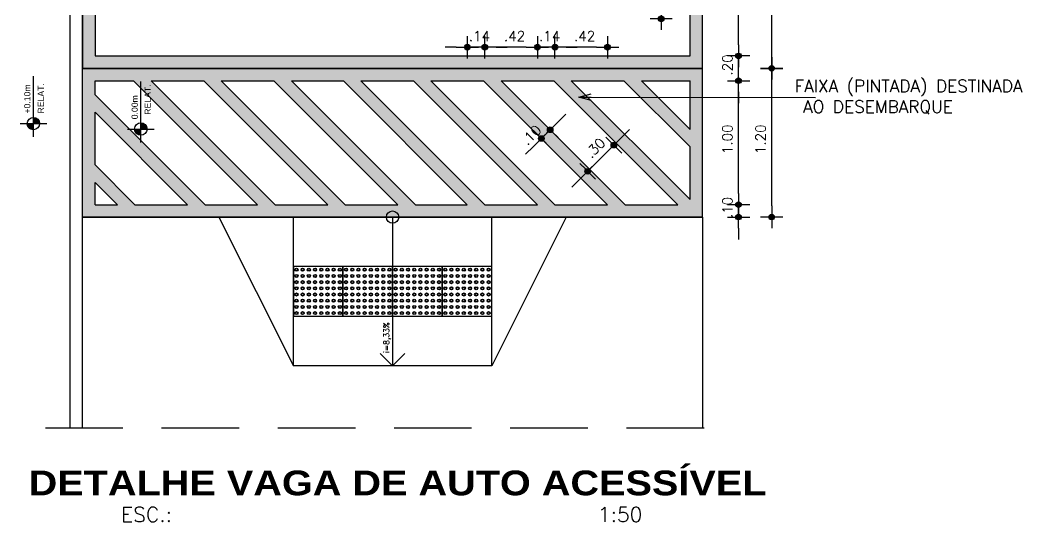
# Model space of a CAD drawing. Header units: millimetres. Extents: x 490 to 675, y -160 to -87.
# Drawn here: x 628.61 to 636.69, y -106.14 to -102.09 of the extents above; entities that cross this region are included whole.
import ezdxf
from ezdxf.enums import TextEntityAlignment as Align

# ---------------------------------------------------------------- set-up
doc = ezdxf.new("R2010")
doc.units = ezdxf.units.MM
doc.header["$LTSCALE"] = 2.5
doc.linetypes.add('DASHED2', pattern=[0.375, 0.25, -0.125])
for name, color, linetype in [('AN_ESPECS', 7, 'Continuous'), ('ARQ_CARROS', 5, 'Continuous'), ('ARQ_HAT', 8, 'Continuous'), ('ARQ_MEIO-FIO', 7, 'Continuous'), ('ARQ_PISO', 8, 'Continuous'), ('ARQ_PROJEÇÃO', 8, 'DASHED2'), ('COTAS', 1, 'Continuous'), ('TITULO', 2, 'Continuous')]:
    doc.layers.add(name, color=color, linetype=linetype)
doc.styles.add('ARIAL 1-025', font='arial.ttf', dxfattribs={"height": 0.05})
doc.styles.add('COTA200', font='ROMANS.SHX')
doc.styles.add('COTA50', font='ROMANS.shx')
doc.styles.add('COTAS', font='ROMANS.SHX')
doc.styles.add('TIT200', font='')
doc.styles.get('TIT200').set_extended_font_data('Arial Black')
doc.dimstyles.new('COTA50', dxfattribs={"dimtxt": 0.08, "dimasz": 0.09, "dimexe": 0.05, "dimexo": 0.95, "dimgap": 0.05, "dimtad": 1, "dimzin": 4, "dimdsep": 46, "dimtxsty": 'COTA50', "dimblk": 'bola', "dimcen": -0.1, "dimdle": 0.05, "dimse1": 1, "dimse2": 1, "dimclrd": 256, "dimclre": 3, "dimclrt": 2, "dimadec": 0, "dimazin": 0, "dimtfac": 1, "dimtix": 1, "dimtmove": 2, "dimatfit": 3, "dimldrblk": 'bola', "dimfxl": 1, "dimtvp": 1.25, "dimtolj": 1, "dimtzin": 4, "dimarcsym": 0})
doc.dimstyles.new('COTA50$7', dxfattribs={"dimtxt": 0.09, "dimasz": 0.1, "dimexe": 0.05, "dimexo": 0.95, "dimgap": 0.1, "dimtad": 1, "dimzin": 4, "dimdsep": 46, "dimtxsty": 'COTA50', "dimblk": 'USERTICK', "dimblk1": 'OPEN30', "dimblk2": 'OPEN30', "dimsah": 1, "dimcen": -0.1, "dimdle": 0.05, "dimse1": 1, "dimse2": 1, "dimclrd": 256, "dimclre": 3, "dimclrt": 2, "dimadec": 0, "dimazin": 0, "dimtfac": 1, "dimtix": 1, "dimtmove": 2, "dimatfit": 3, "dimldrblk": 'OPEN30', "dimfxl": 1, "dimtvp": 1.25, "dimtolj": 1, "dimtzin": 4, "dimarcsym": 0})

# ---------------------------------------------------------------- blocks, each defined once
blk = doc.blocks.new('A$C5EC93F3A')
for p, q in [((0, 5), (0, 0)), ((0, 0), (0, 5)), ((1.2, 5), (0, 5)), ((1.2, 0), (1.2, 5)), ((0.1, 4.5073), (0.1, 4.9)), ((1.0584, 4.9), (0.1, 3.9416)), ((0.4927, 4.9), (0.1, 4.9)), ((0.4927, 4.9), (0.1, 4.5073)), ((0.6341, 4.9), (0.1, 4.3659)), ((1.0584, 4.9), (0.6341, 4.9)), ((1.2, 4.9), (1.1998, 4.9)), ((1.1, 4.8002), (0.1, 3.8002)), ((1.1, 4.3759), (1.1, 4.8002)), ((1.1, 4.3759), (0.1, 3.3759)), ((0.1, 3.9416), (0.1, 4.3659)), ((1.1, 4.2345), (0.1, 3.2345)), ((1.1, 3.8102), (1.1, 4.2345)), ((1.1, 3.8102), (0.1, 2.8102)), ((0.1, 3.3759), (0.1, 3.8002)), ((1.1, 3.6688), (0.1, 2.6688)), ((1.1, 3.2445), (1.1, 3.6688)), ((1.1, 3.2445), (0.1, 2.2445)), ((0.1, 2.8102), (0.1, 3.2345)), ((1.1, 3.1031), (0.1, 2.1031)), ((1.1, 2.6843), (1.1, 3.1031)), ((1.1, 2.6843), (0.1, 1.6843)), ((0.1, 2.2445), (0.1, 2.6688)), ((1.1, 2.5429), (0.1, 1.5429)), ((1.1, 2.1186), (1.1, 2.5429)), ((1.1, 2.1186), (0.1, 1.1186)), ((0.1, 1.6843), (0.1, 2.1031)), ((1.1, 1.9772), (0.1, 0.9772)), ((1.1, 1.5529), (1.1, 1.9772)), ((1.1, 1.5529), (0.1, 0.5529)), ((0.1, 1.1186), (0.1, 1.5429)), ((1.1, 1.4115), (0.1, 0.4115)), ((1.1, 0.9873), (1.1, 1.4115)), ((0.1, 0.5529), (0.1, 0.9772)), ((1.1, 0.9873), (0.2127, 0.1)), ((1.1, 0.8458), (0.3542, 0.1)), ((1.1, 0.4216), (1.1, 0.8458)), ((0.1, 0.1), (0.1, 0.4115)), ((1.1, 0.4216), (0.7784, 0.1)), ((1.1, 0.2802), (0.9198, 0.1)), ((1.1, 0.1), (1.1, 0.2802)), ((0.2127, 0.1), (0.1, 0.1)), ((0.7784, 0.1), (0.3542, 0.1)), ((1.1, 0.1), (0.9198, 0.1)), ((1.2, 0), (0, 0))]:
    blk.add_line(p, q)
blk = doc.blocks.new('*X274')
at = {"color": 0}
for p, q in [((-83.418, 270.519), (-83.118, 270.519)), ((-83.418, 270.517), (-83.118, 270.517)), ((-83.418, 270.516), (-83.118, 270.516)), ((-83.418, 270.515), (-83.118, 270.515)), ((-83.418, 270.514), (-83.118, 270.514)), ((-83.418, 270.512), (-83.118, 270.512)), ((-83.418, 270.511), (-83.118, 270.511)), ((-83.418, 270.51), (-83.118, 270.51)), ((-83.418, 270.509), (-83.118, 270.509)), ((-83.418, 270.507), (-83.118, 270.507)), ((-83.418, 270.506), (-83.118, 270.506)), ((-83.418, 270.505), (-83.118, 270.505)), ((-83.418, 270.504), (-83.118, 270.504)), ((-83.418, 270.502), (-83.118, 270.502)), ((-83.418, 270.501), (-83.118, 270.501)), ((-83.418, 270.5), (-83.118, 270.5)), ((-83.418, 270.499), (-83.118, 270.499)), ((-83.418, 270.498), (-83.118, 270.498)), ((-83.418, 270.496), (-83.119, 270.496)), ((-83.418, 270.495), (-83.119, 270.495)), ((-83.418, 270.494), (-83.119, 270.494)), ((-83.418, 270.493), (-83.119, 270.493)), ((-83.418, 270.491), (-83.119, 270.491)), ((-83.418, 270.49), (-83.119, 270.49)), ((-83.418, 270.489), (-83.119, 270.489)), ((-83.418, 270.488), (-83.119, 270.488)), ((-83.418, 270.486), (-83.119, 270.486)), ((-83.418, 270.485), (-83.12, 270.485)), ((-83.418, 270.484), (-83.12, 270.484)), ((-83.418, 270.483), (-83.12, 270.483)), ((-83.418, 270.481), (-83.12, 270.481)), ((-83.418, 270.48), (-83.12, 270.48)), ((-83.418, 270.479), (-83.12, 270.479)), ((-83.418, 270.478), (-83.121, 270.478)), ((-83.418, 270.476), (-83.121, 270.476)), ((-83.418, 270.475), (-83.121, 270.475)), ((-83.418, 270.474), (-83.121, 270.474)), ((-83.418, 270.473), (-83.121, 270.473)), ((-83.418, 270.471), (-83.121, 270.471)), ((-83.418, 270.47), (-83.122, 270.47)), ((-83.418, 270.469), (-83.122, 270.469)), ((-83.418, 270.467), (-83.122, 270.467)), ((-83.418, 270.466), (-83.122, 270.466)), ((-83.418, 270.465), (-83.123, 270.465)), ((-83.418, 270.464), (-83.123, 270.464)), ((-83.418, 270.462), (-83.123, 270.462)), ((-83.418, 270.461), (-83.123, 270.461)), ((-83.418, 270.46), (-83.124, 270.46)), ((-83.418, 270.459), (-83.124, 270.459)), ((-83.418, 270.457), (-83.124, 270.457)), ((-83.418, 270.456), (-83.124, 270.456)), ((-83.418, 270.455), (-83.125, 270.455)), ((-83.418, 270.454), (-83.125, 270.454)), ((-83.418, 270.452), (-83.125, 270.452)), ((-83.418, 270.451), (-83.125, 270.451)), ((-83.418, 270.45), (-83.126, 270.45)), ((-83.418, 270.449), (-83.126, 270.449)), ((-83.418, 270.447), (-83.126, 270.447)), ((-83.418, 270.446), (-83.127, 270.446)), ((-83.418, 270.445), (-83.127, 270.445)), ((-83.418, 270.444), (-83.127, 270.444)), ((-83.418, 270.442), (-83.128, 270.442)), ((-83.418, 270.441), (-83.128, 270.441)), ((-83.418, 270.44), (-83.128, 270.44)), ((-83.418, 270.439), (-83.129, 270.439)), ((-83.418, 270.438), (-83.129, 270.438)), ((-83.418, 270.436), (-83.129, 270.436)), ((-83.418, 270.435), (-83.13, 270.435)), ((-83.418, 270.434), (-83.13, 270.434)), ((-83.418, 270.433), (-83.13, 270.433)), ((-83.418, 270.431), (-83.131, 270.431)), ((-83.418, 270.43), (-83.131, 270.43)), ((-83.418, 270.429), (-83.132, 270.429)), ((-83.418, 270.428), (-83.132, 270.428)), ((-83.418, 270.426), (-83.132, 270.426)), ((-83.418, 270.425), (-83.133, 270.425)), ((-83.418, 270.424), (-83.133, 270.424)), ((-83.418, 270.423), (-83.134, 270.423)), ((-83.418, 270.421), (-83.134, 270.421)), ((-83.418, 270.42), (-83.134, 270.42)), ((-83.418, 270.419), (-83.135, 270.419)), ((-83.418, 270.418), (-83.135, 270.418)), ((-83.418, 270.416), (-83.136, 270.416)), ((-83.418, 270.415), (-83.136, 270.415)), ((-83.418, 270.414), (-83.137, 270.414)), ((-83.418, 270.413), (-83.137, 270.413)), ((-83.418, 270.411), (-83.138, 270.411)), ((-83.418, 270.41), (-83.138, 270.41)), ((-83.418, 270.409), (-83.139, 270.409)), ((-83.418, 270.408), (-83.139, 270.408)), ((-83.418, 270.406), (-83.14, 270.406)), ((-83.418, 270.405), (-83.14, 270.405)), ((-83.418, 270.404), (-83.141, 270.404)), ((-83.418, 270.402), (-83.141, 270.402)), ((-83.418, 270.401), (-83.142, 270.401)), ((-83.418, 270.4), (-83.142, 270.4)), ((-83.418, 270.399), (-83.143, 270.399)), ((-83.418, 270.397), (-83.143, 270.397)), ((-83.418, 270.396), (-83.144, 270.396)), ((-83.418, 270.395), (-83.145, 270.395)), ((-83.418, 270.394), (-83.145, 270.394)), ((-83.418, 270.392), (-83.146, 270.392)), ((-83.418, 270.391), (-83.146, 270.391)), ((-83.418, 270.39), (-83.147, 270.39)), ((-83.418, 270.389), (-83.147, 270.389)), ((-83.418, 270.387), (-83.148, 270.387)), ((-83.418, 270.386), (-83.149, 270.386)), ((-83.418, 270.385), (-83.149, 270.385)), ((-83.418, 270.384), (-83.15, 270.384)), ((-83.418, 270.382), (-83.151, 270.382)), ((-83.418, 270.381), (-83.151, 270.381)), ((-83.418, 270.38), (-83.152, 270.38)), ((-83.418, 270.379), (-83.153, 270.379)), ((-83.418, 270.377), (-83.153, 270.377)), ((-83.418, 270.376), (-83.154, 270.376)), ((-83.418, 270.375), (-83.155, 270.375)), ((-83.418, 270.374), (-83.155, 270.374)), ((-83.418, 270.373), (-83.156, 270.373)), ((-83.418, 270.371), (-83.157, 270.371)), ((-83.418, 270.37), (-83.157, 270.37)), ((-83.418, 270.369), (-83.158, 270.369)), ((-83.418, 270.368), (-83.159, 270.368)), ((-83.418, 270.366), (-83.16, 270.366)), ((-83.418, 270.365), (-83.16, 270.365)), ((-83.418, 270.364), (-83.161, 270.364)), ((-83.418, 270.363), (-83.162, 270.363)), ((-83.418, 270.361), (-83.163, 270.361)), ((-83.418, 270.36), (-83.163, 270.36)), ((-83.418, 270.359), (-83.164, 270.359)), ((-83.418, 270.358), (-83.165, 270.358)), ((-83.418, 270.356), (-83.166, 270.356)), ((-83.418, 270.355), (-83.167, 270.355)), ((-83.418, 270.354), (-83.167, 270.354)), ((-83.418, 270.353), (-83.168, 270.353)), ((-83.418, 270.351), (-83.169, 270.351)), ((-83.418, 270.35), (-83.17, 270.35)), ((-83.418, 270.349), (-83.171, 270.349)), ((-83.418, 270.348), (-83.172, 270.348)), ((-83.418, 270.346), (-83.172, 270.346)), ((-83.418, 270.345), (-83.173, 270.345)), ((-83.418, 270.344), (-83.174, 270.344)), ((-83.418, 270.342), (-83.175, 270.342)), ((-83.418, 270.341), (-83.176, 270.341)), ((-83.418, 270.34), (-83.177, 270.34)), ((-83.418, 270.339), (-83.178, 270.339)), ((-83.418, 270.337), (-83.179, 270.337)), ((-83.418, 270.336), (-83.18, 270.336)), ((-83.418, 270.335), (-83.181, 270.335)), ((-83.418, 270.334), (-83.182, 270.334)), ((-83.418, 270.332), (-83.183, 270.332)), ((-83.418, 270.331), (-83.184, 270.331)), ((-83.418, 270.33), (-83.185, 270.33)), ((-83.418, 270.329), (-83.186, 270.329)), ((-83.418, 270.327), (-83.187, 270.327)), ((-83.418, 270.326), (-83.188, 270.326)), ((-83.418, 270.325), (-83.189, 270.325)), ((-83.418, 270.324), (-83.19, 270.324)), ((-83.418, 270.322), (-83.191, 270.322)), ((-83.418, 270.321), (-83.192, 270.321)), ((-83.418, 270.32), (-83.193, 270.32)), ((-83.418, 270.319), (-83.194, 270.319)), ((-83.418, 270.317), (-83.196, 270.317)), ((-83.418, 270.316), (-83.197, 270.316)), ((-83.418, 270.315), (-83.198, 270.315)), ((-83.418, 270.314), (-83.199, 270.314)), ((-83.418, 270.312), (-83.2, 270.312)), ((-83.418, 270.311), (-83.201, 270.311)), ((-83.418, 270.31), (-83.203, 270.31)), ((-83.418, 270.309), (-83.204, 270.309)), ((-83.418, 270.308), (-83.205, 270.308)), ((-83.418, 270.306), (-83.206, 270.306)), ((-83.418, 270.305), (-83.208, 270.305)), ((-83.418, 270.304), (-83.209, 270.304)), ((-83.418, 270.303), (-83.21, 270.303)), ((-83.418, 270.301), (-83.211, 270.301)), ((-83.418, 270.3), (-83.213, 270.3)), ((-83.418, 270.299), (-83.214, 270.299)), ((-83.418, 270.298), (-83.215, 270.298)), ((-83.418, 270.296), (-83.217, 270.296)), ((-83.418, 270.295), (-83.218, 270.295)), ((-83.418, 270.294), (-83.22, 270.294)), ((-83.418, 270.293), (-83.221, 270.293)), ((-83.418, 270.291), (-83.223, 270.291)), ((-83.418, 270.29), (-83.224, 270.29)), ((-83.418, 270.289), (-83.225, 270.289)), ((-83.418, 270.288), (-83.227, 270.288)), ((-83.418, 270.286), (-83.229, 270.286)), ((-83.418, 270.285), (-83.23, 270.285)), ((-83.418, 270.284), (-83.232, 270.284)), ((-83.418, 270.283), (-83.233, 270.283)), ((-83.418, 270.281), (-83.235, 270.281)), ((-83.418, 270.28), (-83.236, 270.28)), ((-83.418, 270.279), (-83.238, 270.279)), ((-83.418, 270.277), (-83.24, 270.277)), ((-83.418, 270.276), (-83.242, 270.276)), ((-83.418, 270.275), (-83.243, 270.275)), ((-83.418, 270.274), (-83.245, 270.274)), ((-83.418, 270.272), (-83.247, 270.272)), ((-83.418, 270.271), (-83.249, 270.271)), ((-83.418, 270.27), (-83.25, 270.27)), ((-83.418, 270.269), (-83.252, 270.269)), ((-83.418, 270.267), (-83.254, 270.267)), ((-83.418, 270.266), (-83.256, 270.266)), ((-83.418, 270.265), (-83.258, 270.265)), ((-83.418, 270.264), (-83.26, 270.264)), ((-83.418, 270.262), (-83.262, 270.262)), ((-83.418, 270.261), (-83.264, 270.261)), ((-83.418, 270.26), (-83.266, 270.26)), ((-83.418, 270.259), (-83.269, 270.259)), ((-83.418, 270.257), (-83.271, 270.257)), ((-83.418, 270.256), (-83.273, 270.256)), ((-83.418, 270.255), (-83.275, 270.255)), ((-83.418, 270.254), (-83.278, 270.254)), ((-83.418, 270.252), (-83.28, 270.252)), ((-83.418, 270.251), (-83.283, 270.251)), ((-83.418, 270.25), (-83.285, 270.25)), ((-83.418, 270.249), (-83.288, 270.249)), ((-83.418, 270.248), (-83.29, 270.248)), ((-83.418, 270.246), (-83.293, 270.246)), ((-83.418, 270.245), (-83.296, 270.245)), ((-83.418, 270.244), (-83.299, 270.244)), ((-83.418, 270.243), (-83.302, 270.243)), ((-83.418, 270.241), (-83.305, 270.241)), ((-83.418, 270.24), (-83.308, 270.24)), ((-83.418, 270.239), (-83.311, 270.239)), ((-83.418, 270.238), (-83.314, 270.238)), ((-83.418, 270.236), (-83.318, 270.236)), ((-83.418, 270.235), (-83.321, 270.235)), ((-83.418, 270.234), (-83.325, 270.234)), ((-83.418, 270.233), (-83.329, 270.233)), ((-83.418, 270.231), (-83.333, 270.231)), ((-83.418, 270.23), (-83.338, 270.23)), ((-83.418, 270.229), (-83.342, 270.229)), ((-83.418, 270.228), (-83.347, 270.228)), ((-83.418, 270.226), (-83.353, 270.226)), ((-83.418, 270.225), (-83.359, 270.225)), ((-83.418, 270.224), (-83.365, 270.224)), ((-83.418, 270.223), (-83.373, 270.223)), ((-83.418, 270.221), (-83.382, 270.221)), ((-83.418, 270.22), (-83.395, 270.22))]:
    blk.add_line(p, q, dxfattribs=at)
blk = doc.blocks.new('*X273')
at = {"color": 0}
for p, q in [((-83.709, 270.592), (-83.418, 270.592)), ((-83.709, 270.591), (-83.418, 270.591)), ((-83.708, 270.596), (-83.418, 270.596)), ((-83.708, 270.595), (-83.418, 270.595)), ((-83.708, 270.594), (-83.418, 270.594)), ((-83.707, 270.6), (-83.418, 270.6)), ((-83.707, 270.599), (-83.418, 270.599)), ((-83.707, 270.598), (-83.418, 270.598)), ((-83.706, 270.603), (-83.418, 270.603)), ((-83.706, 270.601), (-83.418, 270.601)), ((-83.705, 270.606), (-83.418, 270.606)), ((-83.705, 270.605), (-83.418, 270.605)), ((-83.705, 270.604), (-83.418, 270.604)), ((-83.704, 270.61), (-83.418, 270.61)), ((-83.704, 270.609), (-83.418, 270.609)), ((-83.704, 270.608), (-83.418, 270.608)), ((-83.703, 270.613), (-83.418, 270.613)), ((-83.703, 270.611), (-83.418, 270.611)), ((-83.702, 270.615), (-83.418, 270.615)), ((-83.702, 270.614), (-83.418, 270.614)), ((-83.701, 270.619), (-83.418, 270.619)), ((-83.701, 270.618), (-83.418, 270.618)), ((-83.701, 270.616), (-83.418, 270.616)), ((-83.7, 270.621), (-83.418, 270.621)), ((-83.7, 270.62), (-83.418, 270.62)), ((-83.699, 270.624), (-83.418, 270.624)), ((-83.699, 270.623), (-83.418, 270.623)), ((-83.698, 270.626), (-83.418, 270.626)), ((-83.698, 270.625), (-83.418, 270.625)), ((-83.697, 270.629), (-83.418, 270.629)), ((-83.697, 270.627), (-83.418, 270.627)), ((-83.696, 270.631), (-83.418, 270.631)), ((-83.696, 270.63), (-83.418, 270.63)), ((-83.695, 270.634), (-83.418, 270.634)), ((-83.695, 270.632), (-83.418, 270.632)), ((-83.694, 270.636), (-83.418, 270.636)), ((-83.694, 270.635), (-83.418, 270.635)), ((-83.693, 270.639), (-83.418, 270.639)), ((-83.693, 270.637), (-83.418, 270.637)), ((-83.692, 270.641), (-83.418, 270.641)), ((-83.692, 270.64), (-83.418, 270.64)), ((-83.691, 270.644), (-83.418, 270.644)), ((-83.691, 270.642), (-83.418, 270.642)), ((-83.69, 270.645), (-83.418, 270.645)), ((-83.689, 270.647), (-83.418, 270.647)), ((-83.689, 270.646), (-83.418, 270.646)), ((-83.688, 270.65), (-83.418, 270.65)), ((-83.688, 270.649), (-83.418, 270.649)), ((-83.687, 270.651), (-83.418, 270.651)), ((-83.686, 270.654), (-83.418, 270.654)), ((-83.686, 270.652), (-83.418, 270.652)), ((-83.685, 270.655), (-83.418, 270.655)), ((-83.684, 270.658), (-83.418, 270.658)), ((-83.684, 270.656), (-83.418, 270.656)), ((-83.683, 270.66), (-83.418, 270.66)), ((-83.683, 270.659), (-83.418, 270.659)), ((-83.682, 270.661), (-83.418, 270.661)), ((-83.681, 270.663), (-83.418, 270.663)), ((-83.68, 270.665), (-83.418, 270.665)), ((-83.68, 270.664), (-83.418, 270.664)), ((-83.679, 270.666), (-83.418, 270.666)), ((-83.678, 270.669), (-83.418, 270.669)), ((-83.678, 270.668), (-83.418, 270.668)), ((-83.677, 270.67), (-83.418, 270.67)), ((-83.676, 270.671), (-83.418, 270.671)), ((-83.675, 270.674), (-83.418, 270.674)), ((-83.675, 270.673), (-83.418, 270.673)), ((-83.674, 270.675), (-83.418, 270.675)), ((-83.673, 270.676), (-83.418, 270.676)), ((-83.672, 270.679), (-83.418, 270.679)), ((-83.672, 270.678), (-83.418, 270.678)), ((-83.671, 270.68), (-83.418, 270.68)), ((-83.67, 270.681), (-83.418, 270.681)), ((-83.669, 270.683), (-83.418, 270.683)), ((-83.668, 270.685), (-83.418, 270.685)), ((-83.668, 270.684), (-83.418, 270.684)), ((-83.667, 270.686), (-83.418, 270.686)), ((-83.666, 270.688), (-83.418, 270.688)), ((-83.665, 270.689), (-83.418, 270.689)), ((-83.664, 270.69), (-83.418, 270.69)), ((-83.663, 270.691), (-83.418, 270.691)), ((-83.662, 270.694), (-83.418, 270.694)), ((-83.662, 270.692), (-83.418, 270.692)), ((-83.661, 270.695), (-83.418, 270.695)), ((-83.66, 270.696), (-83.418, 270.696)), ((-83.659, 270.697), (-83.418, 270.697)), ((-83.658, 270.699), (-83.418, 270.699)), ((-83.657, 270.7), (-83.418, 270.7)), ((-83.656, 270.701), (-83.418, 270.701)), ((-83.655, 270.702), (-83.418, 270.702)), ((-83.654, 270.704), (-83.418, 270.704)), ((-83.653, 270.705), (-83.418, 270.705)), ((-83.652, 270.706), (-83.418, 270.706)), ((-83.651, 270.707), (-83.418, 270.707)), ((-83.65, 270.709), (-83.418, 270.709)), ((-83.649, 270.71), (-83.418, 270.71)), ((-83.648, 270.711), (-83.418, 270.711)), ((-83.647, 270.712), (-83.418, 270.712)), ((-83.646, 270.714), (-83.418, 270.714)), ((-83.645, 270.715), (-83.418, 270.715)), ((-83.644, 270.716), (-83.418, 270.716)), ((-83.643, 270.717), (-83.418, 270.717)), ((-83.642, 270.719), (-83.418, 270.719)), ((-83.64, 270.72), (-83.418, 270.72)), ((-83.639, 270.721), (-83.418, 270.721)), ((-83.638, 270.723), (-83.418, 270.723)), ((-83.637, 270.724), (-83.418, 270.724)), ((-83.636, 270.725), (-83.418, 270.725)), ((-83.635, 270.726), (-83.418, 270.726)), ((-83.633, 270.728), (-83.418, 270.728)), ((-83.632, 270.729), (-83.418, 270.729)), ((-83.631, 270.73), (-83.418, 270.73)), ((-83.63, 270.731), (-83.418, 270.731)), ((-83.629, 270.733), (-83.418, 270.733)), ((-83.627, 270.734), (-83.418, 270.734)), ((-83.626, 270.735), (-83.418, 270.735)), ((-83.625, 270.736), (-83.418, 270.736)), ((-83.623, 270.738), (-83.418, 270.738)), ((-83.622, 270.739), (-83.418, 270.739)), ((-83.621, 270.74), (-83.418, 270.74)), ((-83.619, 270.741), (-83.418, 270.741)), ((-83.618, 270.743), (-83.418, 270.743)), ((-83.616, 270.744), (-83.418, 270.744)), ((-83.615, 270.745), (-83.418, 270.745)), ((-83.614, 270.746), (-83.418, 270.746)), ((-83.612, 270.748), (-83.418, 270.748)), ((-83.611, 270.749), (-83.418, 270.749)), ((-83.609, 270.75), (-83.418, 270.75)), ((-83.608, 270.751), (-83.418, 270.751)), ((-83.606, 270.752), (-83.418, 270.752)), ((-83.605, 270.754), (-83.418, 270.754)), ((-83.603, 270.755), (-83.418, 270.755)), ((-83.601, 270.756), (-83.418, 270.756)), ((-83.6, 270.757), (-83.418, 270.757)), ((-83.598, 270.759), (-83.418, 270.759)), ((-83.596, 270.76), (-83.418, 270.76)), ((-83.595, 270.761), (-83.418, 270.761)), ((-83.593, 270.762), (-83.418, 270.762)), ((-83.591, 270.764), (-83.418, 270.764)), ((-83.59, 270.765), (-83.418, 270.765)), ((-83.588, 270.766), (-83.418, 270.766)), ((-83.586, 270.767), (-83.418, 270.767)), ((-83.584, 270.769), (-83.418, 270.769)), ((-83.582, 270.77), (-83.418, 270.77)), ((-83.58, 270.771), (-83.418, 270.771)), ((-83.578, 270.772), (-83.418, 270.772)), ((-83.576, 270.774), (-83.418, 270.774)), ((-83.574, 270.775), (-83.418, 270.775)), ((-83.572, 270.776), (-83.418, 270.776)), ((-83.57, 270.777), (-83.418, 270.777)), ((-83.568, 270.779), (-83.418, 270.779)), ((-83.566, 270.78), (-83.418, 270.78)), ((-83.564, 270.781), (-83.418, 270.781)), ((-83.561, 270.783), (-83.418, 270.783)), ((-83.559, 270.784), (-83.418, 270.784)), ((-83.557, 270.785), (-83.418, 270.785)), ((-83.554, 270.786), (-83.418, 270.786)), ((-83.552, 270.788), (-83.418, 270.788)), ((-83.549, 270.789), (-83.418, 270.789)), ((-83.547, 270.79), (-83.418, 270.79)), ((-83.544, 270.791), (-83.418, 270.791)), ((-83.541, 270.793), (-83.418, 270.793)), ((-83.538, 270.794), (-83.418, 270.794)), ((-83.536, 270.795), (-83.418, 270.795)), ((-83.533, 270.796), (-83.418, 270.796)), ((-83.529, 270.798), (-83.418, 270.798)), ((-83.526, 270.799), (-83.418, 270.799)), ((-83.523, 270.8), (-83.418, 270.8)), ((-83.52, 270.801), (-83.418, 270.801)), ((-83.516, 270.803), (-83.418, 270.803)), ((-83.512, 270.804), (-83.418, 270.804)), ((-83.509, 270.805), (-83.418, 270.805)), ((-83.505, 270.806), (-83.418, 270.806)), ((-83.5, 270.808), (-83.418, 270.808)), ((-83.496, 270.809), (-83.418, 270.809)), ((-83.491, 270.81), (-83.418, 270.81)), ((-83.486, 270.811), (-83.418, 270.811)), ((-83.48, 270.812), (-83.418, 270.812)), ((-83.474, 270.814), (-83.418, 270.814)), ((-83.467, 270.815), (-83.418, 270.815)), ((-83.459, 270.816), (-83.418, 270.816)), ((-83.449, 270.817), (-83.418, 270.817)), ((-83.433, 270.819), (-83.418, 270.819)), ((-83.718, 270.527), (-83.418, 270.527)), ((-83.718, 270.526), (-83.418, 270.526)), ((-83.718, 270.525), (-83.418, 270.525)), ((-83.718, 270.524), (-83.418, 270.524)), ((-83.718, 270.522), (-83.418, 270.522)), ((-83.718, 270.521), (-83.418, 270.521)), ((-83.718, 270.52), (-83.418, 270.52)), ((-83.717, 270.545), (-83.418, 270.545)), ((-83.717, 270.544), (-83.418, 270.544)), ((-83.717, 270.543), (-83.418, 270.543)), ((-83.717, 270.541), (-83.418, 270.541)), ((-83.717, 270.54), (-83.418, 270.54)), ((-83.717, 270.539), (-83.418, 270.539)), ((-83.717, 270.538), (-83.418, 270.538)), ((-83.717, 270.536), (-83.418, 270.536)), ((-83.717, 270.535), (-83.418, 270.535)), ((-83.717, 270.534), (-83.418, 270.534)), ((-83.717, 270.533), (-83.418, 270.533)), ((-83.717, 270.531), (-83.418, 270.531)), ((-83.717, 270.53), (-83.418, 270.53)), ((-83.717, 270.529), (-83.418, 270.529)), ((-83.716, 270.554), (-83.418, 270.554)), ((-83.716, 270.553), (-83.418, 270.553)), ((-83.716, 270.551), (-83.418, 270.551)), ((-83.716, 270.55), (-83.418, 270.55)), ((-83.716, 270.549), (-83.418, 270.549)), ((-83.716, 270.548), (-83.418, 270.548)), ((-83.716, 270.546), (-83.418, 270.546)), ((-83.715, 270.561), (-83.418, 270.561)), ((-83.715, 270.56), (-83.418, 270.56)), ((-83.715, 270.559), (-83.418, 270.559)), ((-83.715, 270.558), (-83.418, 270.558)), ((-83.715, 270.556), (-83.418, 270.556)), ((-83.715, 270.555), (-83.418, 270.555)), ((-83.714, 270.569), (-83.418, 270.569)), ((-83.714, 270.567), (-83.418, 270.567)), ((-83.714, 270.566), (-83.418, 270.566)), ((-83.714, 270.565), (-83.418, 270.565)), ((-83.714, 270.564), (-83.418, 270.564)), ((-83.714, 270.562), (-83.418, 270.562)), ((-83.713, 270.574), (-83.418, 270.574)), ((-83.713, 270.572), (-83.418, 270.572)), ((-83.713, 270.571), (-83.418, 270.571)), ((-83.713, 270.57), (-83.418, 270.57)), ((-83.712, 270.579), (-83.418, 270.579)), ((-83.712, 270.577), (-83.418, 270.577)), ((-83.712, 270.576), (-83.418, 270.576)), ((-83.712, 270.575), (-83.418, 270.575)), ((-83.711, 270.584), (-83.418, 270.584)), ((-83.711, 270.582), (-83.418, 270.582)), ((-83.711, 270.581), (-83.418, 270.581)), ((-83.711, 270.58), (-83.418, 270.58)), ((-83.71, 270.587), (-83.418, 270.587)), ((-83.71, 270.586), (-83.418, 270.586)), ((-83.71, 270.585), (-83.418, 270.585)), ((-83.709, 270.59), (-83.418, 270.59)), ((-83.709, 270.589), (-83.418, 270.589))]:
    blk.add_line(p, q, dxfattribs=at)
blk = doc.blocks.new('NIV_PL')
at = {"color": 2}
for p, q in [((0.433, 0.433), (0.433, -0.433)), ((0, 0), (1.963, 0))]:
    blk.add_line(p, q, dxfattribs=at)
blk.add_circle((0.433, 0), 0.2, dxfattribs=at)
at = {"xscale": 0.6666666666666667, "yscale": 0.6666666666666667, "zscale": 0.6666666666666667}
for name in ['*X273', '*X274']:
    blk.add_blockref(name, (56.045, -180.346), dxfattribs=at)
blk = doc.blocks.new('bola')
blk.add_hatch(color=0).paths.add_polyline_path([(-0.25, 0, 1), (0.25, 0, 1)])
at = {"color": 0}
for p, q in [((0, 1), (0, 0.25)), ((-1, 0), (-0.25, 0)), ((0.25, 0), (1, 0)), ((0, -0.25), (0, -1))]:
    blk.add_line(p, q, dxfattribs=at)
blk.add_circle((0, 0), 0.25, dxfattribs=at)
blk = doc.blocks.new('*D277')
at = {"layer": 'COTAS', "lineweight": -2}
blk.add_line((634.6741, -103.594), (634.6741, -102.574), dxfattribs=at)
at = {"layer": 'DEFPOINTS', "color": 0}
for p in [(634.1157, -102.484), (634.6741, -102.484), (634.1157, -103.684)]:
    blk.add_point(p, dxfattribs=at)
at = {"layer": 'COTAS', "lineweight": -2, "xscale": 0.09, "yscale": 0.09, "zscale": 0.09}
for p, rotation in [((634.6741, -102.484), 90), ((634.6741, -103.684), 270)]:
    blk.add_blockref('bola', p, dxfattribs=dict(at, rotation=rotation))
at = {"layer": 'COTAS', "color": 2, "insert": (634.5841, -103.084), "char_height": 0.08, "attachment_point": 5, "rotation": 90, "style": 'COTA50'}
blk.add_mtext('\\A1; 1.20', dxfattribs=at)
blk = doc.blocks.new('*D278')
at = {"layer": 'COTAS', "lineweight": -2}
blk.add_line((634.6741, -102.394), (634.6741, -100.174), dxfattribs=at)
at = {"layer": 'DEFPOINTS', "color": 0}
for p in [(634.1157, -100.084), (634.6741, -100.084), (634.1157, -102.484)]:
    blk.add_point(p, dxfattribs=at)
at = {"layer": 'COTAS', "lineweight": -2, "xscale": 0.09, "yscale": 0.09, "zscale": 0.09}
for p, rotation in [((634.6741, -100.084), 90), ((634.6741, -102.484), 270)]:
    blk.add_blockref('bola', p, dxfattribs=dict(at, rotation=rotation))
at = {"layer": 'COTAS', "color": 2, "insert": (634.5841, -101.284), "char_height": 0.08, "attachment_point": 5, "rotation": 90, "style": 'COTA50'}
blk.add_mtext('\\A1; 2.40', dxfattribs=at)
blk = doc.blocks.new('*D307')
at = {"layer": 'COTAS', "lineweight": -2}
blk.add_line((633.7826, -101.994), (633.7826, -100.474), dxfattribs=at)
at = {"layer": 'DEFPOINTS', "color": 0}
for p in [(633.5157, -100.384), (633.7826, -100.384), (633.5157, -102.084)]:
    blk.add_point(p, dxfattribs=at)
at = {"layer": 'COTAS', "lineweight": -2, "xscale": 0.09, "yscale": 0.09, "zscale": 0.09}
for p, rotation in [((633.7826, -100.384), 90), ((633.7826, -102.084), 270)]:
    blk.add_blockref('bola', p, dxfattribs=dict(at, rotation=rotation))
at = {"layer": 'COTAS', "color": 2, "insert": (633.6926, -101.234), "char_height": 0.08, "attachment_point": 5, "rotation": 90, "style": 'COTA50'}
blk.add_mtext('\\A1; 1.70', dxfattribs=at)
blk = doc.blocks.new('*D280')
at = {"layer": 'COTAS', "lineweight": -2}
for p, q in [((634.407, -103.494), (634.407, -103.404)), ((634.407, -103.684), (634.407, -103.584)), ((634.407, -103.774), (634.407, -103.864))]:
    blk.add_line(p, q, dxfattribs=at)
at = {"layer": 'DEFPOINTS', "color": 0}
for p in [(633.8176, -103.584), (634.407, -103.584), (633.8176, -103.684)]:
    blk.add_point(p, dxfattribs=at)
at = {"layer": 'COTAS', "lineweight": -2, "xscale": 0.09, "yscale": 0.09, "zscale": 0.09}
for p, rotation in [((634.407, -103.584), 270), ((634.407, -103.684), 90)]:
    blk.add_blockref('bola', p, dxfattribs=dict(at, rotation=rotation))
at = {"layer": 'COTAS', "color": 2, "insert": (634.317, -103.634), "char_height": 0.08, "attachment_point": 5, "rotation": 90, "style": 'COTA50'}
blk.add_mtext('\\A1; .10', dxfattribs=at)
blk = doc.blocks.new('*D281')
at = {"layer": 'COTAS', "lineweight": -2}
blk.add_line((634.407, -103.494), (634.407, -102.674), dxfattribs=at)
at = {"layer": 'DEFPOINTS', "color": 0}
for p in [(634.0116, -102.584), (634.407, -102.584), (634.1116, -103.584)]:
    blk.add_point(p, dxfattribs=at)
at = {"layer": 'COTAS', "lineweight": -2, "xscale": 0.09, "yscale": 0.09, "zscale": 0.09}
for p, rotation in [((634.407, -102.584), 90), ((634.407, -103.584), 270)]:
    blk.add_blockref('bola', p, dxfattribs=dict(at, rotation=rotation))
at = {"layer": 'COTAS', "color": 2, "insert": (634.317, -103.084), "char_height": 0.08, "attachment_point": 5, "rotation": 90, "style": 'COTA50'}
blk.add_mtext('\\A1; 1.00', dxfattribs=at)
blk = doc.blocks.new('*D282')
at = {"layer": 'COTAS', "lineweight": -2}
for p, q in [((634.407, -102.294), (634.407, -102.204)), ((634.407, -102.584), (634.407, -102.384)), ((634.407, -102.674), (634.407, -102.764))]:
    blk.add_line(p, q, dxfattribs=at)
at = {"layer": 'DEFPOINTS', "color": 0}
for p in [(634.0116, -102.384), (634.407, -102.384), (634.0116, -102.584)]:
    blk.add_point(p, dxfattribs=at)
at = {"layer": 'COTAS', "lineweight": -2, "xscale": 0.09, "yscale": 0.09, "zscale": 0.09}
for p, rotation in [((634.407, -102.384), 270), ((634.407, -102.584), 90)]:
    blk.add_blockref('bola', p, dxfattribs=dict(at, rotation=rotation))
at = {"layer": 'COTAS', "color": 2, "insert": (634.317, -102.484), "char_height": 0.08, "attachment_point": 5, "rotation": 90, "style": 'COTA50'}
blk.add_mtext('\\A1; .20', dxfattribs=at)
blk = doc.blocks.new('*D314')
at = {"layer": 'COTAS', "lineweight": -2}
blk.add_line((634.407, -102.294), (634.407, -100.174), dxfattribs=at)
at = {"layer": 'DEFPOINTS', "color": 0}
for p in [(634.0116, -100.084), (634.407, -100.084), (634.0116, -102.384)]:
    blk.add_point(p, dxfattribs=at)
at = {"layer": 'COTAS', "lineweight": -2, "xscale": 0.09, "yscale": 0.09, "zscale": 0.09}
for p, rotation in [((634.407, -100.084), 90), ((634.407, -102.384), 270)]:
    blk.add_blockref('bola', p, dxfattribs=dict(at, rotation=rotation))
at = {"layer": 'COTAS', "color": 2, "insert": (634.317, -101.234), "char_height": 0.08, "attachment_point": 5, "rotation": 90, "style": 'COTA50'}
blk.add_mtext('\\A1; 2.30', dxfattribs=at)
blk = doc.blocks.new('*D283')
at = {"layer": 'COTAS', "lineweight": -2}
for p, q in [((633.4643, -103.0402), (633.5279, -102.9766)), ((633.4006, -103.1038), (633.1899, -103.3146)), ((633.1262, -103.3782), (633.0626, -103.4419))]:
    blk.add_line(p, q, dxfattribs=at)
at = {"layer": 'DEFPOINTS', "color": 0}
for p in [(633.4562, -103.1594), (633.1899, -103.3146), (633.2694, -103.3942)]:
    blk.add_point(p, dxfattribs=at)
at = {"layer": 'COTAS', "lineweight": -2, "xscale": 0.09, "yscale": 0.09, "zscale": 0.09}
for p, rotation in [((633.4006, -103.1038), 225), ((633.1899, -103.3146), 45)]:
    blk.add_blockref('bola', p, dxfattribs=dict(at, rotation=rotation))
at = {"layer": 'COTAS', "color": 2, "insert": (633.2316, -103.1456), "char_height": 0.08, "attachment_point": 5, "rotation": 45, "style": 'COTA50'}
blk.add_mtext('\\A1; .30', dxfattribs=at)
blk = doc.blocks.new('*D284')
at = {"layer": 'COTAS', "lineweight": -2}
for p, q in [((632.9509, -102.916), (633.0146, -102.8524)), ((632.8873, -102.9797), (632.8166, -103.0504)), ((632.7529, -103.114), (632.6893, -103.1777))]:
    blk.add_line(p, q, dxfattribs=at)
at = {"layer": 'DEFPOINTS', "color": 0}
for p in [(632.8166, -103.0504), (632.9917, -103.084), (632.9209, -103.1547)]:
    blk.add_point(p, dxfattribs=at)
at = {"layer": 'COTAS', "lineweight": -2, "xscale": 0.09, "yscale": 0.09, "zscale": 0.09}
for p, rotation in [((632.8873, -102.9797), 225), ((632.8166, -103.0504), 45)]:
    blk.add_blockref('bola', p, dxfattribs=dict(at, rotation=rotation))
at = {"layer": 'COTAS', "color": 2, "insert": (632.7151, -103.0416), "char_height": 0.08, "attachment_point": 5, "rotation": 45, "style": 'COTA50'}
blk.add_mtext('\\A1; .10', dxfattribs=at)
blk = doc.blocks.new('*D285')
at = {"layer": 'COTAS', "lineweight": -2}
blk.add_line((633.2602, -102.3136), (633.016, -102.3136), dxfattribs=at)
at = {"layer": 'DEFPOINTS', "color": 0}
for p in [(632.926, -102.3136), (632.926, -103.584), (633.3502, -103.584)]:
    blk.add_point(p, dxfattribs=at)
at = {"layer": 'COTAS', "lineweight": -2, "xscale": 0.09, "yscale": 0.09, "zscale": 0.09}
for p, rotation in [((632.926, -102.3136), 180.0000001402392), ((633.3502, -102.3136), 1.402391802685088e-07)]:
    blk.add_blockref('bola', p, dxfattribs=dict(at, rotation=rotation))
at = {"layer": 'COTAS', "color": 2, "insert": (633.1381, -102.2236), "char_height": 0.08, "attachment_point": 5, "rotation": 0, "style": 'COTA50'}
blk.add_mtext('\\A1; .42', dxfattribs=at)
blk = doc.blocks.new('*D286')
at = {"layer": 'COTAS', "lineweight": -2}
for p, q in [((632.6945, -102.3136), (632.6045, -102.3136)), ((632.926, -102.3136), (632.7845, -102.3136)), ((633.016, -102.3136), (633.106, -102.3136))]:
    blk.add_line(p, q, dxfattribs=at)
at = {"layer": 'DEFPOINTS', "color": 0}
for p in [(632.7845, -102.3136), (632.7845, -103.584), (632.926, -103.584)]:
    blk.add_point(p, dxfattribs=at)
at = {"layer": 'COTAS', "lineweight": -2, "xscale": 0.09, "yscale": 0.09, "zscale": 0.09}
for p, rotation in [((632.7845, -102.3136), 1.321788145630083e-07), ((632.926, -102.3136), 180.0000001321789)]:
    blk.add_blockref('bola', p, dxfattribs=dict(at, rotation=rotation))
at = {"layer": 'COTAS', "color": 2, "insert": (632.8553, -102.2236), "char_height": 0.08, "attachment_point": 5, "rotation": 0, "style": 'COTA50'}
blk.add_mtext('\\A1; .14', dxfattribs=at)
blk = doc.blocks.new('*D287')
at = {"layer": 'COTAS', "lineweight": -2}
blk.add_line((632.6945, -102.3136), (632.4503, -102.3136), dxfattribs=at)
at = {"layer": 'DEFPOINTS', "color": 0}
for p in [(632.3603, -102.3136), (632.3603, -103.584), (632.7845, -103.584)]:
    blk.add_point(p, dxfattribs=at)
at = {"layer": 'COTAS', "lineweight": -2, "xscale": 0.09, "yscale": 0.09, "zscale": 0.09}
for p, rotation in [((632.3603, -102.3136), 180.0000001366005), ((632.7845, -102.3136), 1.366005708547391e-07)]:
    blk.add_blockref('bola', p, dxfattribs=dict(at, rotation=rotation))
at = {"layer": 'COTAS', "color": 2, "insert": (632.5724, -102.2236), "char_height": 0.08, "attachment_point": 5, "rotation": 0, "style": 'COTA50'}
blk.add_mtext('\\A1; .42', dxfattribs=at)
blk = doc.blocks.new('*D288')
at = {"layer": 'COTAS', "lineweight": -2}
for p, q in [((632.1289, -102.3136), (632.0389, -102.3136)), ((632.3603, -102.3136), (632.2189, -102.3136)), ((632.4503, -102.3136), (632.5403, -102.3136))]:
    blk.add_line(p, q, dxfattribs=at)
at = {"layer": 'DEFPOINTS', "color": 0}
for p in [(632.2189, -102.3136), (632.2189, -103.584), (632.3603, -103.584)]:
    blk.add_point(p, dxfattribs=at)
at = {"layer": 'COTAS', "lineweight": -2, "xscale": 0.09, "yscale": 0.09, "zscale": 0.09}
for p, rotation in [((632.2189, -102.3136), 1.36899928154423e-07), ((632.3603, -102.3136), 180.0000001368999)]:
    blk.add_blockref('bola', p, dxfattribs=dict(at, rotation=rotation))
at = {"layer": 'COTAS', "color": 2, "insert": (632.2896, -102.2236), "char_height": 0.08, "attachment_point": 5, "rotation": 0, "style": 'COTA50'}
blk.add_mtext('\\A1; .14', dxfattribs=at)
blk = doc.blocks.new('PT_AZUL1')
at = {"color": 9}
blk.add_lwpolyline([(0.3, 0.4), (-0.1, 0.4), (-0.1, 0), (0.3, 0)], close=True, dxfattribs=at)
for centre, radius in [((-0.075, 0.375), 0.0125), ((-0.075, 0.325), 0.0125), ((-0.075, 0.375), 0.0095), ((-0.075, 0.325), 0.0095), ((-0.025, 0.375), 0.0125), ((-0.025, 0.325), 0.0125), ((-0.025, 0.375), 0.0095), ((-0.025, 0.325), 0.0095), ((0.025, 0.375), 0.0125), ((0.025, 0.325), 0.0125), ((0.025, 0.375), 0.0095), ((0.025, 0.325), 0.0095), ((0.075, 0.375), 0.0125), ((0.075, 0.325), 0.0125), ((0.075, 0.375), 0.0095), ((0.075, 0.325), 0.0095), ((0.125, 0.375), 0.0125), ((0.125, 0.325), 0.0125), ((0.125, 0.375), 0.0095), ((0.125, 0.325), 0.0095), ((0.175, 0.375), 0.0125), ((0.175, 0.325), 0.0125), ((0.175, 0.375), 0.0095), ((0.175, 0.325), 0.0095), ((0.225, 0.375), 0.0125), ((0.225, 0.325), 0.0125), ((0.225, 0.375), 0.0095), ((0.225, 0.325), 0.0095), ((0.275, 0.375), 0.0125), ((0.275, 0.325), 0.0125), ((0.275, 0.375), 0.0095), ((0.275, 0.325), 0.0095), ((-0.075, 0.275), 0.0125), ((-0.075, 0.275), 0.0095), ((-0.025, 0.275), 0.0125), ((-0.025, 0.275), 0.0095), ((0.025, 0.275), 0.0125), ((0.025, 0.275), 0.0095), ((0.075, 0.275), 0.0125), ((0.075, 0.275), 0.0095), ((0.125, 0.275), 0.0125), ((0.125, 0.275), 0.0095), ((0.175, 0.275), 0.0125), ((0.175, 0.275), 0.0095), ((0.225, 0.275), 0.0125), ((0.225, 0.275), 0.0095), ((0.275, 0.275), 0.0125), ((0.275, 0.275), 0.0095), ((-0.075, 0.225), 0.0125), ((-0.075, 0.175), 0.0125), ((-0.075, 0.225), 0.0095), ((-0.075, 0.175), 0.0095), ((-0.025, 0.225), 0.0125), ((-0.025, 0.175), 0.0125), ((-0.025, 0.225), 0.0095), ((-0.025, 0.175), 0.0095), ((0.025, 0.225), 0.0125), ((0.025, 0.175), 0.0125), ((0.025, 0.225), 0.0095), ((0.025, 0.175), 0.0095), ((0.075, 0.225), 0.0125), ((0.075, 0.175), 0.0125), ((0.075, 0.225), 0.0095), ((0.075, 0.175), 0.0095), ((0.125, 0.225), 0.0125), ((0.125, 0.175), 0.0125), ((0.125, 0.225), 0.0095), ((0.125, 0.175), 0.0095), ((0.175, 0.225), 0.0125), ((0.175, 0.175), 0.0125), ((0.175, 0.225), 0.0095), ((0.175, 0.175), 0.0095), ((0.225, 0.225), 0.0125), ((0.225, 0.175), 0.0125), ((0.225, 0.225), 0.0095), ((0.225, 0.175), 0.0095), ((0.275, 0.225), 0.0125), ((0.275, 0.175), 0.0125), ((0.275, 0.225), 0.0095), ((0.275, 0.175), 0.0095), ((-0.075, 0.125), 0.0125), ((-0.075, 0.075), 0.0125), ((-0.075, 0.125), 0.0095), ((-0.075, 0.075), 0.0095), ((-0.025, 0.125), 0.0125), ((-0.025, 0.075), 0.0125), ((-0.025, 0.125), 0.0095), ((-0.025, 0.075), 0.0095), ((0.025, 0.125), 0.0125), ((0.025, 0.075), 0.0125), ((0.025, 0.125), 0.0095), ((0.025, 0.075), 0.0095), ((0.075, 0.125), 0.0125), ((0.075, 0.075), 0.0125), ((0.075, 0.125), 0.0095), ((0.075, 0.075), 0.0095), ((0.125, 0.125), 0.0125), ((0.125, 0.075), 0.0125), ((0.125, 0.125), 0.0095), ((0.125, 0.075), 0.0095), ((0.175, 0.125), 0.0125), ((0.175, 0.075), 0.0125), ((0.175, 0.125), 0.0095), ((0.175, 0.075), 0.0095), ((0.225, 0.125), 0.0125), ((0.225, 0.075), 0.0125), ((0.225, 0.125), 0.0095), ((0.225, 0.075), 0.0095), ((0.275, 0.125), 0.0125), ((0.275, 0.075), 0.0125), ((0.275, 0.125), 0.0095), ((0.275, 0.075), 0.0095), ((-0.075, 0.025), 0.0125), ((-0.075, 0.025), 0.0095), ((-0.025, 0.025), 0.0125), ((-0.025, 0.025), 0.0095), ((0.025, 0.025), 0.0125), ((0.025, 0.025), 0.0095), ((0.075, 0.025), 0.0125), ((0.075, 0.025), 0.0095), ((0.125, 0.025), 0.0125), ((0.125, 0.025), 0.0095), ((0.175, 0.025), 0.0125), ((0.175, 0.025), 0.0095), ((0.225, 0.025), 0.0125), ((0.225, 0.025), 0.0095), ((0.275, 0.025), 0.0125), ((0.275, 0.025), 0.0095)]:
    blk.add_circle(centre, radius, dxfattribs=at)
blk = doc.blocks.new('_OPEN30')
at = {"color": 0, "linetype": 'ByBlock', "ltscale": 0.5}
for p, q in [((-1, 0.268), (0, 0)), ((0, 0), (-1, -0.268)), ((0, 0), (-1, 0))]:
    blk.add_line(p, q, dxfattribs=at)
blk = doc.blocks.new('USERTICK')
at = {"color": 0}
for p, q in [((0, 1), (0, -1)), ((-1, 0), (1, 0))]:
    blk.add_line(p, q, dxfattribs=at)
blk.add_circle((0, 0), 0.25, dxfattribs=at)

msp = doc.modelspace()

# ---------------------------------------------------------------- hatches: boundary and pattern name
at = {"layer": 'ARQ_PISO'}
h = msp.add_hatch(color=9, dxfattribs=at)
h.paths.add_polyline_path([(629.2157, -102.384), (634.0157, -102.384), (634.0157, -100.084), (629.2157, -100.084)], flags=16)
h.paths.add_polyline_path([(629.1157, -102.484), (634.1157, -102.484), (634.1157, -99.984), (629.1157, -99.984)])
h = msp.add_hatch(color=9, dxfattribs=at)
h.paths.add_polyline_path([(634.1157, -102.484), (629.1157, -102.484), (629.1157, -103.684), (634.1157, -103.684)])
h.paths.add_polyline_path([(631.6586, -103.584), (631.2344, -103.584), (630.2344, -102.584), (630.6586, -102.584)], flags=16)
h.paths.add_polyline_path([(630.8001, -102.584), (631.2189, -102.584), (632.2189, -103.584), (631.8001, -103.584)], flags=16)
h.paths.add_polyline_path([(631.0929, -103.584), (630.6687, -103.584), (629.6687, -102.584), (630.0929, -102.584)], flags=16)
h.paths.add_polyline_path([(631.3603, -102.584), (631.7845, -102.584), (632.7845, -103.584), (632.3603, -103.584)], flags=16)
h.paths.add_polyline_path([(630.5273, -103.584), (630.103, -103.584), (629.2157, -102.6968), (629.2157, -102.584), (629.5273, -102.584)], flags=16)
h.paths.add_polyline_path([(631.926, -102.584), (632.3502, -102.584), (633.3502, -103.584), (632.926, -103.584)], flags=16)
h.paths.add_polyline_path([(629.9616, -103.584), (629.5373, -103.584), (629.2157, -103.2625), (629.2157, -102.8382)], flags=16)
h.paths.add_polyline_path([(632.4917, -102.584), (632.9159, -102.584), (633.9159, -103.584), (633.4917, -103.584)], flags=16)
h.paths.add_polyline_path([(629.3959, -103.584), (629.2157, -103.584), (629.2157, -103.4039)], flags=16)
h.paths.add_polyline_path([(633.0573, -102.584), (633.4816, -102.584), (634.0157, -103.1182), (634.0157, -103.5424)], flags=16)
h.paths.add_polyline_path([(633.623, -102.584), (634.0157, -102.584), (634.0157, -102.9767)], flags=16)

# ---------------------------------------------------------------- linework, layer by layer
at = {"layer": 'ARQ_CARROS'}
for points in [[(629.1157, -102.484), (634.1157, -102.484), (634.1157, -99.984), (629.1157, -99.984)], [(629.2157, -102.384), (634.0157, -102.384), (634.0157, -100.084), (629.2157, -100.084)]]:
    msp.add_lwpolyline(points, close=True, dxfattribs=at)
at = {"layer": 'ARQ_MEIO-FIO'}
for p, q in [((634.1157, -103.684), (629.1157, -103.684)), ((630.2157, -103.684), (630.8157, -104.884)), ((630.8157, -104.884), (630.8157, -103.684)), ((632.4157, -104.884), (632.4157, -103.684)), ((633.0157, -103.684), (632.4157, -104.884)), ((634.1157, -103.684), (634.1157, -105.384)), ((632.4157, -104.884), (630.8157, -104.884))]:
    msp.add_line(p, q, dxfattribs=at)
at = {"layer": 'ARQ_PISO', "color": 252}
msp.add_line((629.0157, -105.384), (629.0157, -95.9885), dxfattribs=at)
at = {"layer": 'ARQ_PISO', "ltscale": 10}
msp.add_line((629.1157, -105.384), (629.1157, -95.9885), dxfattribs=at)
at = {"layer": 'ARQ_PISO', "color": 8}
msp.add_line((631.6157, -103.684), (631.6157, -104.884), dxfattribs=at)
msp.add_lwpolyline([(631.7157, -104.784), (631.6157, -104.884), (631.5157, -104.784)], dxfattribs=at)
msp.add_circle((631.6157, -103.684), 0.05, dxfattribs=at)
at = {"layer": 'ARQ_PROJEÇÃO'}
msp.add_line((628.8157, -105.384), (634.3157, -105.384), dxfattribs=at)

# ---------------------------------------------------------------- block references
at = {"layer": 'AN_ESPECS', "color": 2, "xscale": 0.25, "yscale": 0.25, "zscale": 0.125, "rotation": 90}
for p in [(628.7192, -103.0377), (629.5855, -103.0819)]:
    msp.add_blockref('NIV_PL', p, dxfattribs=at)
at = {"layer": 'ARQ_CARROS', "rotation": 270}
msp.add_blockref('A$C5EC93F3A', (629.1157, -102.484), dxfattribs=at)
at = {"layer": 'ARQ_HAT'}
for p in [(630.9157, -104.484), (631.3157, -104.484), (631.7157, -104.484), (632.1157, -104.484)]:
    msp.add_blockref('PT_AZUL1', p, dxfattribs=at)

# ---------------------------------------------------------------- texts
at = {"layer": 'AN_ESPECS', "color": 2, "style": 'ARIAL 1-025'}
for s, p in [('+0.10m', (628.6945, -102.8486)), ('RELAT.', (628.8041, -102.8479)), ('RELAT.', (629.6653, -102.8583)), ('0.00m', (629.5607, -102.895))]:
    msp.add_text(s, height=0.05, rotation=90, dxfattribs=at).set_placement(p)
at = {"layer": 'AN_ESPECS', "color": 2, "insert": (634.8588, -102.8527), "char_height": 0.1, "attachment_point": 7, "style": 'COTAS'}
msp.add_mtext('FAIXA (PINTADA) DESTINADA\\P AO DESEMBARQUE ', dxfattribs=at)
at = {"layer": 'AN_ESPECS', "color": 2, "insert": (631.5735, -104.6574), "char_height": 0.045, "attachment_point": 5, "rotation": 90, "style": 'COTAS'}
msp.add_mtext('\\A1;i=8,33%', dxfattribs=at)
at = {"layer": 'TITULO'}
for s, height, style, p in [('DETALHE VAGA DE AUTO ACESSÍVEL', 0.2, 'TIT200', (631.6562, -105.8293)), ('ESC.:                                      1:50', 0.12, 'COTA200', (631.5284, -106.0843))]:
    msp.add_text(s, height=height, dxfattribs=dict(at, style=style)).set_placement(p, align=Align.MIDDLE_CENTER)

# ---------------------------------------------------------------- dimensions: what is measured, and where the dimension line sits
at = {"layer": 'COTAS'}
for base, p1, p2, angle, picture, middle in [((634.407, -100.084), (634.0116, -102.384), (634.0116, -100.084), 270, '*D314', (634.317, -101.234)), ((634.407, -102.384), (634.0116, -102.584), (634.0116, -102.384), 270, '*D282', (634.317, -102.484)), ((634.407, -102.584), (634.1116, -103.584), (634.0116, -102.584), 270, '*D281', (634.317, -103.084)), ((633.1899, -103.3146), (633.4562, -103.1594), (633.2694, -103.3942), 225, '*D283', (633.2316, -103.1456))]:
    dim = msp.add_linear_dim(base=base, p1=p1, p2=p2, angle=angle, dimstyle='COTA50', override={"dimpost": ' <>'}, dxfattribs=at)
    dim.commit()
    dim.dimension.update_dxf_attribs({"geometry": picture, "text_midpoint": middle})
for p1, p2, distance, picture, middle in [((634.1157, -102.484), (634.1157, -100.084), -0.5584, '*D278', (634.5841, -101.284)), ((633.5157, -102.084), (633.5157, -100.384), -0.2669, '*D307', (633.6926, -101.234)), ((632.3603, -103.584), (632.2189, -103.584), -1.2704, '*D288', (632.2896, -102.2236)), ((632.7845, -103.584), (632.3603, -103.584), -1.2704, '*D287', (632.5724, -102.2236)), ((632.926, -103.584), (632.7845, -103.584), -1.2704, '*D286', (632.8553, -102.2236)), ((633.3502, -103.584), (632.926, -103.584), -1.2704, '*D285', (633.1381, -102.2236)), ((634.1157, -103.684), (634.1157, -102.484), -0.5584, '*D277', (634.5841, -103.084)), ((633.8176, -103.684), (633.8176, -103.584), -0.5895, '*D280', (634.317, -103.634))]:
    dim = msp.add_aligned_dim(p1=p1, p2=p2, distance=distance, dimstyle='COTA50', override={"dimpost": ' <>'}, dxfattribs=at)
    dim.commit()
    dim.dimension.update_dxf_attribs({"geometry": picture, "text_midpoint": middle})
dim = msp.add_linear_dim(base=(632.8166, -103.0504), p1=(632.9917, -103.084), p2=(632.9209, -103.1547), angle=225, dimstyle='COTA50', override={"dimpost": ' <>'}, dxfattribs=at)
dim.commit()
dim.dimension.update_dxf_attribs({"geometry": '*D284', "text_midpoint": (632.7151, -103.0416), "dimtype": 160})

# ---------------------------------------------------------------- leaders
at = {"layer": 'AN_ESPECS'}
msp.add_leader([(633.1186, -102.7156), (635.0286, -102.7196)], dimstyle='COTA50$7', dxfattribs=at)

doc.saveas('drawing.dxf')
